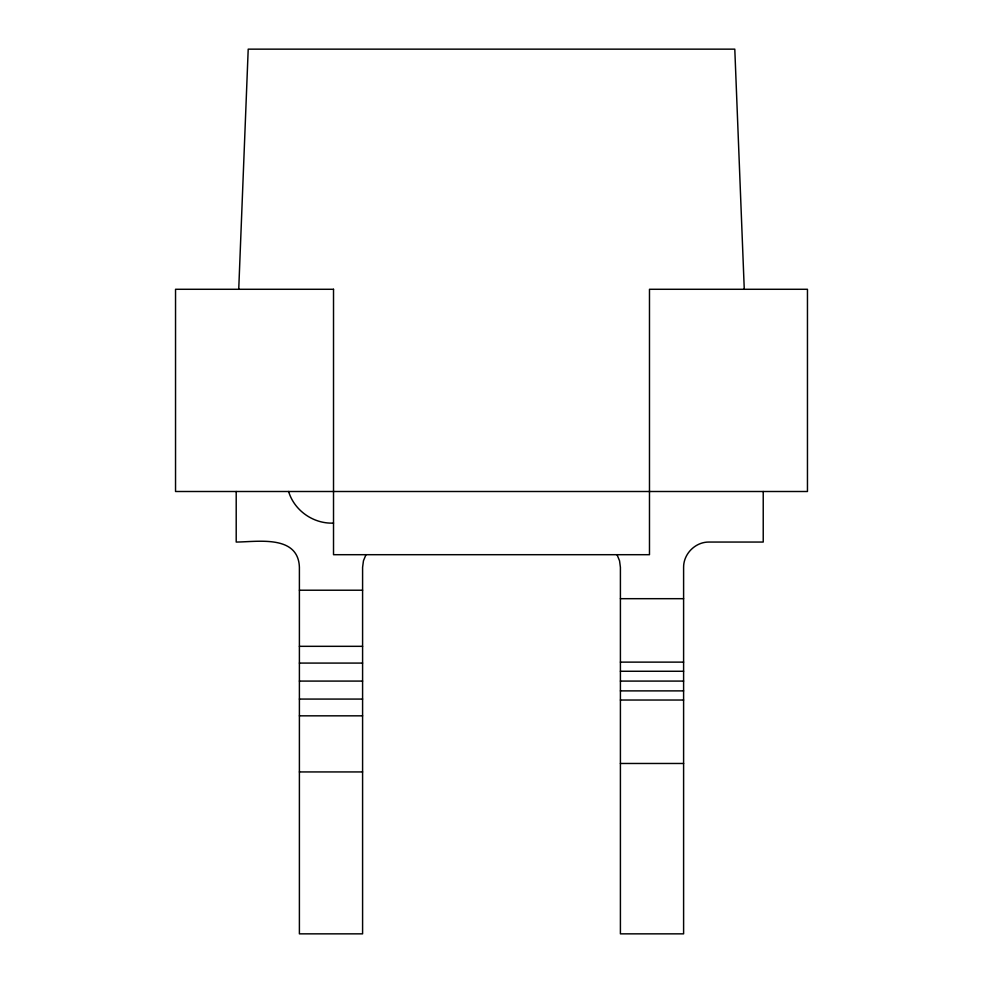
<?xml version="1.0" encoding="UTF-8"?>
<svg xmlns="http://www.w3.org/2000/svg" width="983" height="983" viewBox="0 0 983 983"><rect width="100%" height="100%" fill="white"/><g stroke="black" fill="none" stroke-linecap="round" stroke-linejoin="round"><path stroke-width="1.47" d="M238.734 289.285L248.208 49.15L734.793 49.15L744.266 289.285M365.971 554.695L363.452 560.789L362.592 567.326L362.592 933.85L299.397 933.85L299.397 567.326C298.304 534.445 257.595 541.916 236.203 542.051L236.203 491.5M333.52 523.091C313.565 524.013 294.372 510.693 288.597 491.5M299.397 590.218L362.592 590.218M620.408 598.684L683.603 598.684M299.397 646.322L362.592 646.322M620.408 662.124L683.603 662.124M299.397 663.083L362.592 663.083M620.408 671.266L683.603 671.266M299.397 681.084L362.592 681.084M620.408 681.084L683.603 681.084M620.408 690.889L683.603 690.889M299.397 699.073L362.592 699.073M620.408 700.031L683.603 700.031M299.397 715.833L362.592 715.833M620.408 763.472L683.603 763.472M299.397 771.938L362.592 771.938M617.029 554.695L619.548 560.789L620.408 567.326L620.408 933.85L683.603 933.85L683.603 567.326C683.517 553.798 695.35 541.965 708.878 542.051L763.226 542.051L763.226 491.5M333.52 289.285L175.539 289.285L175.539 491.5L807.461 491.5L807.461 289.285L649.48 289.285L649.48 554.695L333.52 554.695L333.52 289.285"/></g></svg>
